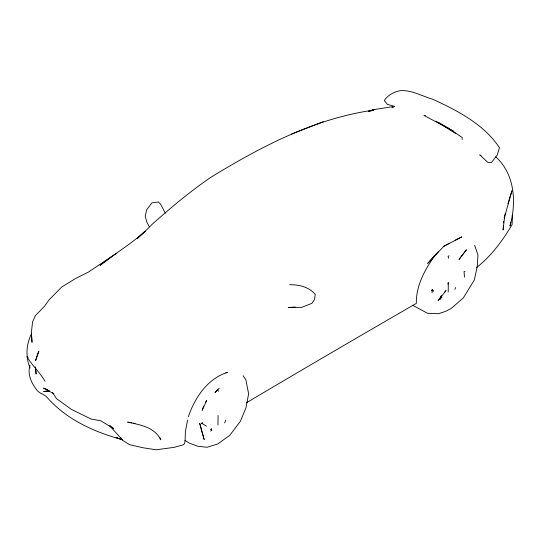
<?xml version="1.0" encoding="UTF-8"?>
<svg xmlns="http://www.w3.org/2000/svg" width="540" height="540" viewBox="0 0 540 540"><rect width="100%" height="100%" fill="white"/><g stroke="black" fill="none" stroke-linecap="round" stroke-linejoin="round"><path stroke-width="0.81" d="M448.22 292.066L448.295 282.548L447.896 284.168M217.964 424.96L218.072 415.469M462.132 139.509L462.213 137.525L448.254 127.994L438.237 122.303M503.348 226.044L503.098 229.972L504.603 216.938L511.933 190.742L507.877 203.863M503.543 222.899L503.638 221.326M30.004 365.371C27.263 373.714 31.077 382.495 36.173 389.111C38.819 393.761 44.773 393.937 47.743 398.115C67.041 419.823 94.574 432.169 122.168 439.58M187.589 420.046L185.362 431.541L185.139 440.417L184.525 443.664L182.952 444.92L174.089 447.356L156.168 449.793L143.275 447.802L129.532 444.683L120.839 439.195L116.08 437.569L122.189 439.546M510.827 222.156L509.976 226.071C516.557 202.628 514.998 174.083 495.693 156.803M512.183 215.892L512.521 214.326L512.102 224.62C502.686 240.563 491.326 255.967 476.699 267.462M210.857 431.129L211.484 428.47M504.137 218.153L505.332 213.347M440.667 299.464L441.673 295.562L438.082 300.861L446.026 290.54L444.393 292.424M203.594 406.08L202.19 410.339L206.685 400.464L205.376 402.563M31.523 333.781C26.062 344.54 25.461 356.859 30.038 368.017M188.339 416.799C194.589 397.973 207.583 378.574 227.347 372.438L225.801 372.87M454.916 289.312L455.618 287.523M224.593 422.901L225.808 420.107M433.397 257.236L438.291 251.708M217.073 390.163L215.048 392.526L219.368 388.186M201.528 423.522L202.439 422.483M449.462 243.189L443.839 246.274L427.68 263.405L436.016 254.084C425.446 268.394 416.009 285.059 416.347 303.379C359.478 336.17 302.832 369.34 246.362 402.806M137.302 238.525L145.139 231.248L137.214 238.606M391.932 107.899L394.625 106.394L387.315 104.348L384.298 100.582C387.673 95.114 394.261 91.611 400.565 90.646C411.73 89.957 422.381 96.221 432.918 99.34C457.758 110.741 484.056 124.362 499.487 147.758L497.259 154.987L491.515 162.486L487.809 162.371L479.736 154.852L481.039 155.567M443.839 246.274L461.909 236.851L455.24 240.172M371.027 110.882L373.424 110.153C314.644 118.476 261.117 146.603 211.052 177.181C190.134 191.417 170.741 207.765 151.848 224.559C136.802 240.779 117.248 251.64 100.055 265.322L116.404 253.328L88.452 272.066L75.627 278.485L61.729 287.01L49.073 299.849L44.51 306.248L35.471 315.569L32.555 321.867L31.334 333.092L32.029 342.266L31.658 336.089M323.271 121.662L291.533 134.069M368.462 111.409L373.964 109.586L394.153 106.441M449.152 255.879L448.052 256.163L448.686 258.343M49.397 390.717L43.659 391.534L49.099 391.027M295.157 306.99L288.245 307.55L301.847 307.307L311.911 303.325L314.422 299.619L315.293 294.516C309.238 286.963 298.964 284.58 289.703 284.749M465.041 271.532L464.056 271.532L464.508 277.189M425.446 115.553L423.934 115.425L453.688 131.227M131.753 422.82L127.595 422.111C140.197 424.872 154.467 427.046 160.819 439.81L159.813 437.616M133.414 423.104L135.074 423.38M431.467 290.392L433.276 291.04L432.439 289.71M47.81 389.772L43.538 388.098L53.959 393.802M412.574 305.235L427.538 313.274L438.507 313.726L445.784 311.283L451.19 308.428L463.3 297.952L474.336 279.99L477.313 265.97L477.961 254.867L474.626 245.39M184.856 440.303L189.864 443.381L198.133 446.33L207.103 447.242L217.667 444.002L229.73 435.402L240.469 421.139L245.957 407.774L248.616 393.93L245.923 379.924L243.122 375.766M436.043 121.176L455.625 133.447M201.798 423.218L206.442 426.182M110.011 425.594L111.24 426.6M112.475 427.606L113.704 428.605L100.764 420.802L91.085 419.026L71.253 409.3L56.525 398.655L52.508 392.546M28.053 357.588L27 356.724C32.069 365.513 39.953 372.458 45.09 381.287M210.634 429.185L211.876 430.292M440.809 296.197L441.976 297.284M165.692 213.125L164.646 212.004L160.934 204.687L158.436 201.947L151.936 202.878L146.671 209.81L145.192 216.243L146.995 222.426L149.351 226.814M109.755 425.945L122.438 439.796L120.501 437.393M433.276 291.04L431.987 289.501L432.081 292.91M217.579 389.576L218.39 391.298M201.778 431.089L204.181 439.594L199.732 423.401L201.575 430.319M35.303 366.795L36.146 374.058L35.498 367.585M36.524 357.494L35.586 360.707L38.867 351.088L36.524 357.494M461.754 255.791L459.027 259.484L466.452 249.77L461.754 255.791M373.964 109.586L368.422 111.416L373.964 109.586"/></g></svg>
